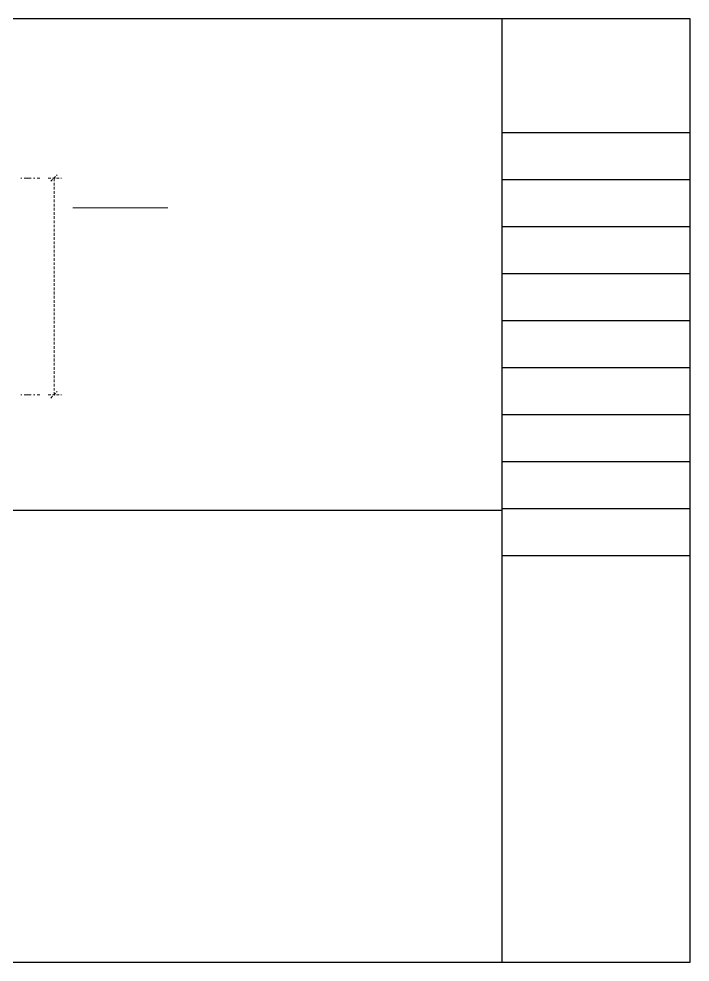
# Model space of a CAD drawing. Header units: millimetres. Extents: x -39780 to 216580, y 220 to 11660.
# Drawn here: x 108444 to 116580, y 220 to 11660 of the extents above; entities that cross this region are included whole.
import ezdxf

# ---------------------------------------------------------------- set-up
doc = ezdxf.new("R2010")
doc.units = ezdxf.units.MM
for name, color, linetype, lineweight in [('AXIS', 8, 'CONTINUOUS', 9), ('FRAME', 7, 'CONTINUOUS', 25), ('PENDING', 8, 'CONTINUOUS', 13), ('TAG', 7, 'CONTINUOUS', 13)]:
    doc.layers.add(name, color=color, linetype=linetype, lineweight=lineweight)

msp = doc.modelspace()

# ---------------------------------------------------------------- linework, layer by layer
at = {"layer": 'AXIS'}
for p, q in [((108467, 9730), (108481, 9730)), ((108509, 9730), (108594, 9730)), ((108622, 9730), (108636, 9730)), ((108664, 9730), (108700, 9730)), ((108467, 7100), (108481, 7100)), ((108509, 7100), (108594, 7100)), ((108622, 7100), (108636, 7100)), ((108664, 7100), (108700, 7100))]:
    msp.add_line(p, q, dxfattribs=at)
at = {"layer": 'FRAME'}
for p, q in [((116580, 11660), (100220, 11660)), ((114300, 220), (114300, 11660)), ((116580, 220), (116580, 11660)), ((114300, 10280), (116580, 10280)), ((114300, 9710), (116580, 9710)), ((114300, 9140), (116580, 9140)), ((114300, 8570), (116580, 8570)), ((114300, 8000), (116580, 8000)), ((114300, 7430), (116580, 7430)), ((114300, 6860), (116580, 6860)), ((114300, 6290), (116580, 6290)), ((114300, 5720), (116580, 5720)), ((100500, 5700), (114300, 5700)), ((114300, 5150), (116580, 5150)), ((100220, 220), (116580, 220))]:
    msp.add_line(p, q, dxfattribs=at)
at = {"layer": 'PENDING'}
for p, q in [((108800, 9730), (108832, 9730)), ((108851, 9730), (108883, 9730)), ((108866, 9726), (108889, 9749)), ((108902, 9762), (108910, 9770)), ((108902, 9730), (108934, 9730)), ((108952, 9730), (108960, 9730)), ((108830, 9690), (108853, 9713)), ((108870, 9691), (108870, 9723)), ((108870, 9640), (108870, 9672)), ((108870, 9589), (108870, 9622)), ((108870, 9538), (108870, 9571)), ((108870, 9488), (108870, 9520)), ((108870, 9437), (108870, 9469)), ((108870, 9386), (108870, 9418)), ((108870, 9335), (108870, 9368)), ((108870, 9284), (108870, 9317)), ((108870, 9234), (108870, 9266)), ((108870, 9183), (108870, 9215)), ((108870, 9132), (108870, 9164)), ((108870, 9081), (108870, 9114)), ((108870, 9030), (108870, 9063)), ((108870, 8980), (108870, 9012)), ((108870, 8929), (108870, 8961)), ((108870, 8878), (108870, 8910)), ((108870, 8827), (108870, 8860)), ((108870, 8776), (108870, 8809)), ((108870, 8726), (108870, 8758)), ((108870, 8675), (108870, 8707)), ((108870, 8624), (108870, 8656)), ((108870, 8573), (108870, 8606)), ((108870, 8522), (108870, 8555)), ((108870, 8472), (108870, 8504)), ((108870, 8421), (108870, 8453)), ((108870, 8370), (108870, 8402)), ((108870, 8319), (108870, 8352)), ((108870, 8268), (108870, 8301)), ((108870, 8218), (108870, 8250)), ((108870, 8167), (108870, 8199)), ((108870, 8116), (108870, 8148)), ((108870, 8065), (108870, 8098)), ((108870, 8014), (108870, 8047)), ((108870, 7964), (108870, 7996)), ((108870, 7913), (108870, 7945)), ((108870, 7862), (108870, 7894)), ((108870, 7811), (108870, 7844)), ((108870, 7760), (108870, 7793)), ((108870, 7710), (108870, 7742)), ((108870, 7659), (108870, 7691)), ((108870, 7608), (108870, 7640)), ((108870, 7557), (108870, 7590)), ((108870, 7506), (108870, 7539)), ((108870, 7456), (108870, 7488)), ((108870, 7405), (108870, 7437)), ((108870, 7354), (108870, 7386)), ((108870, 7303), (108870, 7336)), ((108870, 7252), (108870, 7285)), ((108870, 7202), (108870, 7234)), ((108800, 7100), (108832, 7100)), ((108851, 7100), (108883, 7100)), ((108866, 7096), (108889, 7119)), ((108870, 7151), (108870, 7183)), ((108870, 7100), (108870, 7132)), ((108902, 7132), (108910, 7140)), ((108902, 7100), (108934, 7100)), ((108952, 7100), (108960, 7100)), ((108830, 7060), (108853, 7083))]:
    msp.add_line(p, q, dxfattribs=at)
at = {"layer": 'TAG'}
msp.add_line((109100, 9370), (110250, 9370), dxfattribs=at)

doc.saveas('drawing.dxf')
